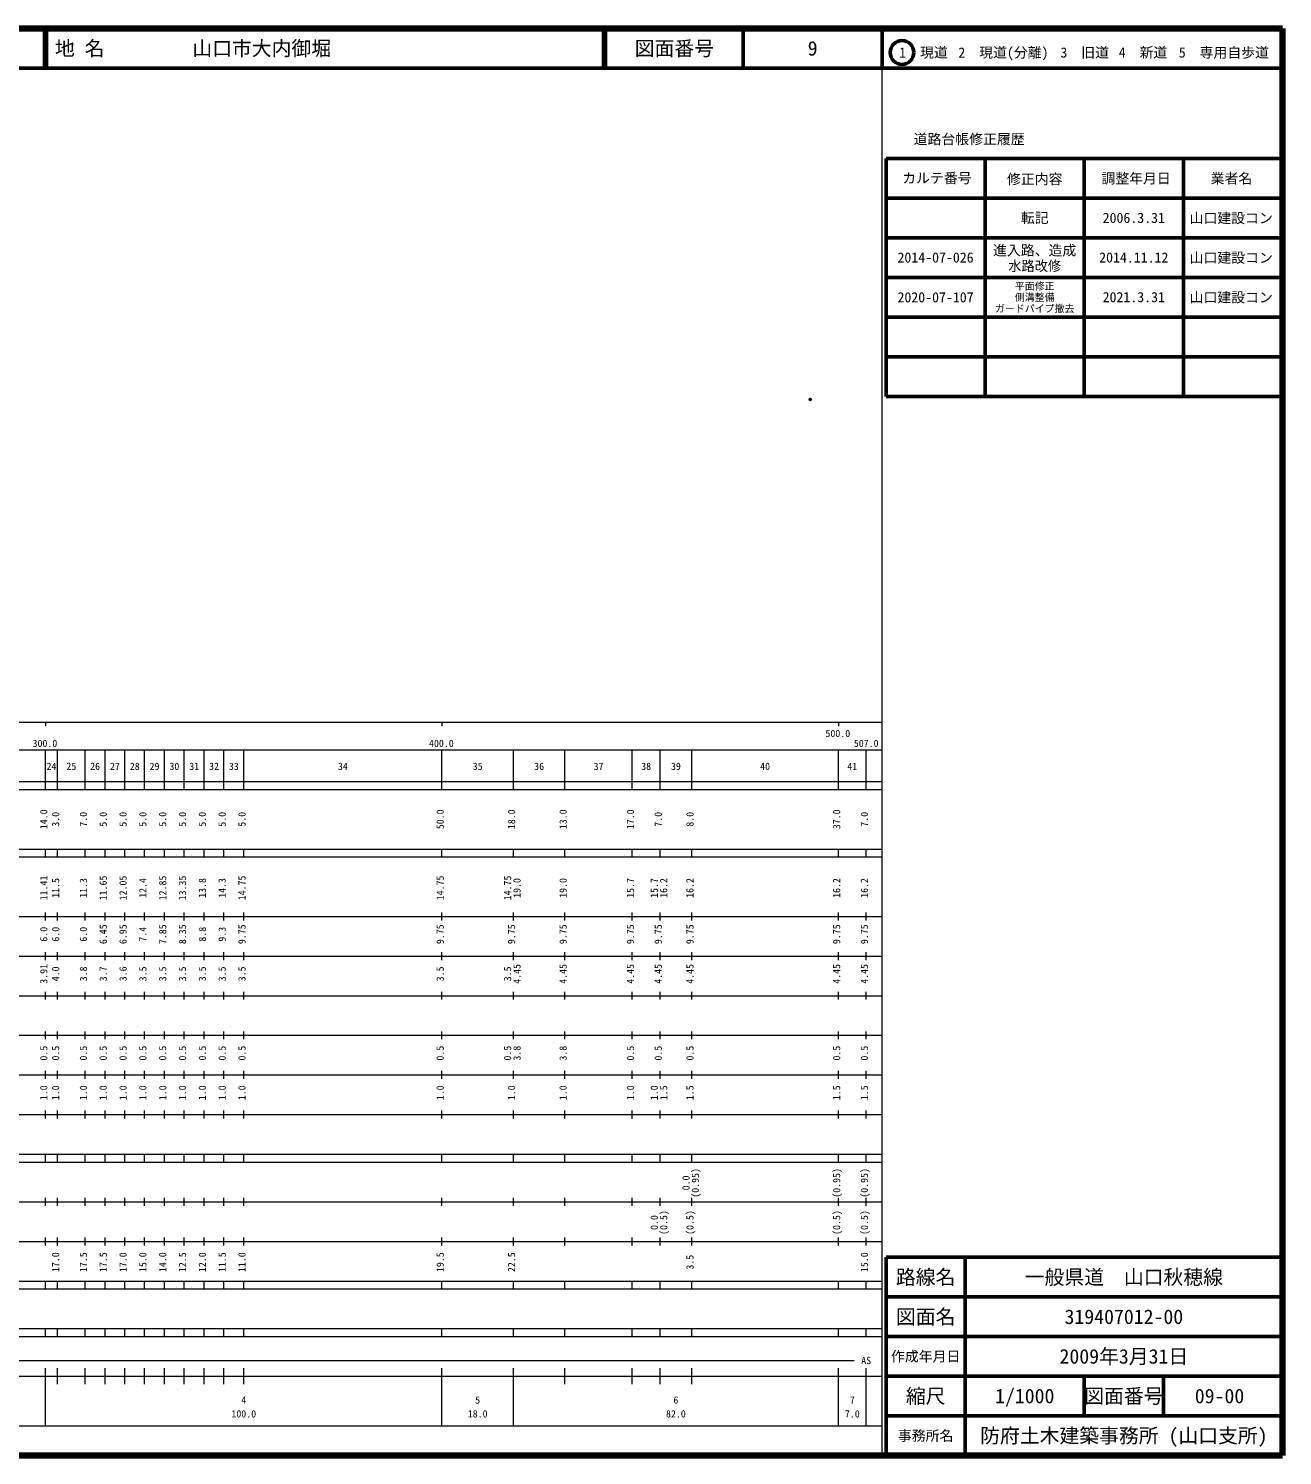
# Model space of a CAD drawing. Units: millimetres on the paper. Extents: x 40 to 680, y 20 to 380.
# Drawn here: x 363.7 to 680, y 20 to 380 of the extents above; entities that cross this region are included whole.
import ezdxf
from ezdxf.enums import TextEntityAlignment as Align

# ---------------------------------------------------------------- set-up
doc = ezdxf.new("R2010")
doc.units = ezdxf.units.MM
doc.header["$PDMODE"] = 32
doc.header["$PDSIZE"] = 0.5
doc.layers.add('M-OTRS', color=6, linetype='Continuous')
doc.layers.add('M-TTL-TXT', color=7, linetype='Continuous')
for name, color, linetype, lineweight in [('M-TTL', 2, 'Continuous', 140), ('M-TTL-BAND', 7, 'Continuous', 13), ('M-TTL-FRAM', 2, 'Continuous', 50), ('M-TTL-LINE', 7, 'Continuous', 50)]:
    doc.layers.add(name, color=color, linetype=linetype, lineweight=lineweight)
doc.styles.add('ＭＳ ゴシック', font='')
doc.styles.get('ＭＳ ゴシック').set_extended_font_data('MS Gothic')

msp = doc.modelspace()

# ---------------------------------------------------------------- linework, layer by layer
at = {"layer": 'M-OTRS'}
msp.add_point((560.905, 286.438), dxfattribs=at)
at = {"layer": 'M-TTL'}
for p, q in [((680, 380), (40, 380)), ((680, 20), (680, 380)), ((40, 20), (680, 20))]:
    msp.add_line(p, q, dxfattribs=at)
at = {"layer": 'M-TTL-BAND'}
for p, q in [((579, 20), (579, 370)), ((40, 205), (579, 205)), ((368, 205), (368, 204)), ((468, 205), (468, 204)), ((568, 205), (568, 204)), ((68, 198), (579, 198)), ((368, 188), (368, 198)), ((371, 188), (371, 198)), ((378, 188), (378, 198)), ((383, 188), (383, 198)), ((388, 188), (388, 198)), ((393, 188), (393, 198)), ((398, 188), (398, 198)), ((403, 188), (403, 198)), ((408, 188), (408, 198)), ((413, 188), (413, 198)), ((418, 188), (418, 198)), ((468, 188), (468, 198)), ((486, 188), (486, 198)), ((499, 188), (499, 198)), ((516, 188), (516, 198)), ((523, 188), (523, 198)), ((531, 188), (531, 198)), ((568, 188), (568, 198)), ((575, 188), (575, 198)), ((40, 190), (579, 190)), ((40, 188), (579, 188)), ((40, 173), (579, 173)), ((368, 171), (368, 173)), ((371, 171), (371, 173)), ((378, 171), (378, 173)), ((383, 171), (383, 173)), ((388, 171), (388, 173)), ((393, 171), (393, 173)), ((398, 171), (398, 173)), ((403, 171), (403, 173)), ((408, 171), (408, 173)), ((413, 171), (413, 173)), ((418, 171), (418, 173)), ((468, 171), (468, 173)), ((486, 171), (486, 173)), ((499, 171), (499, 173)), ((516, 171), (516, 173)), ((523, 171), (523, 173)), ((531, 171), (531, 173)), ((568, 171), (568, 173)), ((575, 171), (575, 173)), ((40, 171), (579, 171)), ((40, 156), (579, 156)), ((368, 155), (368, 157)), ((371, 155), (371, 157)), ((378, 155), (378, 157)), ((383, 155), (383, 157)), ((388, 155), (388, 157)), ((393, 155), (393, 157)), ((398, 155), (398, 157)), ((403, 155), (403, 157)), ((408, 155), (408, 157)), ((413, 155), (413, 157)), ((418, 155), (418, 157)), ((468, 155), (468, 157)), ((486, 155), (486, 157)), ((499, 155), (499, 157)), ((516, 155), (516, 157)), ((523, 155), (523, 157)), ((531, 155), (531, 157)), ((568, 155), (568, 157)), ((575, 155), (575, 157)), ((46, 146), (579, 146)), ((368, 145), (368, 147)), ((371, 145), (371, 147)), ((378, 145), (378, 147)), ((383, 145), (383, 147)), ((388, 145), (388, 147)), ((393, 145), (393, 147)), ((398, 145), (398, 147)), ((403, 145), (403, 147)), ((408, 145), (408, 147)), ((413, 145), (413, 147)), ((418, 145), (418, 147)), ((468, 145), (468, 147)), ((486, 145), (486, 147)), ((499, 145), (499, 147)), ((516, 145), (516, 147)), ((523, 145), (523, 147)), ((531, 145), (531, 147)), ((568, 145), (568, 147)), ((575, 145), (575, 147)), ((368, 135), (368, 137)), ((371, 135), (371, 137)), ((378, 135), (378, 137)), ((383, 135), (383, 137)), ((388, 135), (388, 137)), ((393, 135), (393, 137)), ((398, 135), (398, 137)), ((403, 135), (403, 137)), ((408, 135), (408, 137)), ((413, 135), (413, 137)), ((418, 135), (418, 137)), ((468, 135), (468, 137)), ((486, 135), (486, 137)), ((499, 135), (499, 137)), ((516, 135), (516, 137)), ((523, 135), (523, 137)), ((531, 135), (531, 137)), ((568, 135), (568, 137)), ((575, 135), (575, 137)), ((52, 136), (579, 136)), ((46, 126), (579, 126)), ((368, 125), (368, 127)), ((371, 125), (371, 127)), ((378, 125), (378, 127)), ((383, 125), (383, 127)), ((388, 125), (388, 127)), ((393, 125), (393, 127)), ((398, 125), (398, 127)), ((403, 125), (403, 127)), ((408, 125), (408, 127)), ((413, 125), (413, 127)), ((418, 125), (418, 127)), ((468, 125), (468, 127)), ((486, 125), (486, 127)), ((499, 125), (499, 127)), ((516, 125), (516, 127)), ((523, 125), (523, 127)), ((531, 125), (531, 127)), ((568, 125), (568, 127)), ((575, 125), (575, 127)), ((52, 116), (579, 116)), ((368, 115), (368, 117)), ((371, 115), (371, 117)), ((378, 115), (378, 117)), ((383, 115), (383, 117)), ((388, 115), (388, 117)), ((393, 115), (393, 117)), ((398, 115), (398, 117)), ((403, 115), (403, 117)), ((408, 115), (408, 117)), ((413, 115), (413, 117)), ((418, 115), (418, 117)), ((468, 115), (468, 117)), ((486, 115), (486, 117)), ((499, 115), (499, 117)), ((516, 115), (516, 117)), ((523, 115), (523, 117)), ((531, 115), (531, 117)), ((568, 115), (568, 117)), ((575, 115), (575, 117)), ((46, 106), (579, 106)), ((368, 105), (368, 107)), ((371, 105), (371, 107)), ((378, 105), (378, 107)), ((383, 105), (383, 107)), ((388, 105), (388, 107)), ((393, 105), (393, 107)), ((398, 105), (398, 107)), ((403, 105), (403, 107)), ((408, 105), (408, 107)), ((413, 105), (413, 107)), ((418, 105), (418, 107)), ((468, 105), (468, 107)), ((486, 105), (486, 107)), ((499, 105), (499, 107)), ((516, 105), (516, 107)), ((523, 105), (523, 107)), ((531, 105), (531, 107)), ((568, 105), (568, 107)), ((575, 105), (575, 107)), ((40, 96), (579, 96)), ((40, 94), (579, 94)), ((368, 94), (368, 96)), ((371, 94), (371, 96)), ((378, 94), (378, 96)), ((383, 94), (383, 96)), ((388, 94), (388, 96)), ((393, 94), (393, 96)), ((398, 94), (398, 96)), ((403, 94), (403, 96)), ((408, 94), (408, 96)), ((413, 94), (413, 96)), ((418, 94), (418, 96)), ((468, 94), (468, 96)), ((486, 94), (486, 96)), ((499, 94), (499, 96)), ((516, 94), (516, 96)), ((523, 94), (523, 96)), ((531, 94), (531, 96)), ((568, 94), (568, 96)), ((575, 94), (575, 96)), ((49, 84), (579, 84)), ((368, 83), (368, 85)), ((371, 83), (371, 85)), ((378, 83), (378, 85)), ((383, 83), (383, 85)), ((388, 83), (388, 85)), ((393, 83), (393, 85)), ((398, 83), (398, 85)), ((403, 83), (403, 85)), ((408, 83), (408, 85)), ((413, 83), (413, 85)), ((418, 83), (418, 85)), ((468, 83), (468, 85)), ((486, 83), (486, 85)), ((499, 83), (499, 85)), ((516, 83), (516, 85)), ((523, 83), (523, 85)), ((531, 83), (531, 85)), ((568, 83), (568, 85)), ((575, 83), (575, 85)), ((40, 74), (579, 74)), ((368, 73), (368, 75)), ((371, 73), (371, 75)), ((378, 73), (378, 75)), ((383, 73), (383, 75)), ((388, 73), (388, 75)), ((393, 73), (393, 75)), ((398, 73), (398, 75)), ((403, 73), (403, 75)), ((408, 73), (408, 75)), ((413, 73), (413, 75)), ((418, 73), (418, 75)), ((468, 73), (468, 75)), ((486, 73), (486, 75)), ((499, 73), (499, 75)), ((516, 73), (516, 75)), ((523, 73), (523, 75)), ((531, 73), (531, 75)), ((568, 73), (568, 75)), ((575, 73), (575, 75)), ((40, 64), (579, 64)), ((40, 62), (579, 62)), ((368, 62), (368, 64)), ((371, 62), (371, 64)), ((378, 62), (378, 64)), ((383, 62), (383, 64)), ((388, 62), (388, 64)), ((393, 62), (393, 64)), ((398, 62), (398, 64)), ((403, 62), (403, 64)), ((408, 62), (408, 64)), ((413, 62), (413, 64)), ((418, 62), (418, 64)), ((468, 62), (468, 64)), ((486, 62), (486, 64)), ((499, 62), (499, 64)), ((516, 62), (516, 64)), ((523, 62), (523, 64)), ((531, 62), (531, 64)), ((568, 62), (568, 64)), ((575, 62), (575, 64)), ((40, 52), (579, 52)), ((368, 50), (368, 52)), ((371, 50), (371, 52)), ((378, 50), (378, 52)), ((383, 50), (383, 52)), ((388, 50), (388, 52)), ((393, 50), (393, 52)), ((398, 50), (398, 52)), ((403, 50), (403, 52)), ((408, 50), (408, 52)), ((413, 50), (413, 52)), ((418, 50), (418, 52)), ((468, 50), (468, 52)), ((486, 50), (486, 52)), ((499, 50), (499, 52)), ((516, 50), (516, 52)), ((523, 50), (523, 52)), ((531, 50), (531, 52)), ((568, 50), (568, 52)), ((575, 50), (575, 52)), ((40, 50), (579, 50)), ((71, 44), (572, 44)), ((40, 40), (579, 40)), ((368, 27.5), (368, 42)), ((371, 38), (371, 42)), ((378, 38), (378, 42)), ((383, 38), (383, 42)), ((388, 38), (388, 42)), ((393, 38), (393, 42)), ((398, 38), (398, 42)), ((403, 38), (403, 42)), ((408, 38), (408, 42)), ((413, 38), (413, 42)), ((418, 38), (418, 42)), ((468, 27.5), (468, 42)), ((486, 27.5), (486, 42)), ((499, 38), (499, 42)), ((516, 38), (516, 42)), ((523, 38), (523, 42)), ((531, 38), (531, 42)), ((568, 27.5), (568, 42)), ((575, 27.5), (575, 42)), ((68, 27.5), (579, 27.5))]:
    msp.add_line(p, q, dxfattribs=at)
at = {"layer": 'M-TTL-FRAM'}
for p, q in [((580, 347.197), (580, 287.197)), ((580, 347.197), (680, 347.197)), ((580, 287.197), (680, 287.197)), ((680, 70), (580, 70)), ((580, 70), (580, 20))]:
    msp.add_line(p, q, dxfattribs=at)
at = {"layer": 'M-TTL-LINE'}
for p, q in [((367.75, 380), (367.75, 370)), ((368.25, 380), (368.25, 370)), ((508.747, 380), (508.747, 370)), ((509.247, 380), (509.247, 370)), ((543.997, 380), (543.997, 370)), ((579, 380), (579, 370)), ((40, 370), (680, 370)), ((605, 347.197), (605, 287.197)), ((630, 347.197), (630, 287.197)), ((655, 347.197), (655, 287.197)), ((580, 337.197), (680, 337.197)), ((580, 327.197), (680, 327.197)), ((580, 317.197), (680, 317.197)), ((580, 307.197), (680, 307.197)), ((580, 297.197), (680, 297.197)), ((600, 70), (600, 20)), ((680, 60), (580, 60)), ((680, 50), (580, 50)), ((680, 40), (580, 40)), ((630, 40), (630, 30)), ((650, 40), (650, 30)), ((680, 30), (580, 30))]:
    msp.add_line(p, q, dxfattribs=at)
msp.add_circle((584.031, 373.958), 3, dxfattribs=at)

# ---------------------------------------------------------------- texts
at = {"layer": 'M-TTL-BAND', "style": 'ＭＳ ゴシック'}
for s, p in [('500.0', (567.844, 200.695)), ('300.0', (367.844, 198.195)), ('400.0', (467.844, 198.195)), ('507.0', (575, 198.195)), ('24', (369.5, 192.405)), ('25', (374.5, 192.405)), ('26', (380.5, 192.405)), ('27', (385.5, 192.405)), ('28', (390.5, 192.405)), ('29', (395.5, 192.405)), ('30', (400.5, 192.405)), ('31', (405.5, 192.405)), ('32', (410.5, 192.405)), ('33', (415.5, 192.405)), ('34', (443, 192.405)), ('35', (477, 192.405)), ('36', (492.5, 192.405)), ('37', (507.5, 192.405)), ('38', (519.5, 192.405)), ('39', (527, 192.405)), ('40', (549.5, 192.405)), ('41', (571.5, 192.405)), ('AS', (575, 42.5)), ('4', (418, 32.523)), ('5', (477, 32.523)), ('6', (527, 32.523)), ('7', (571.5, 32.523)), ('100.0', (418, 29.033)), ('18.0', (477, 29.033)), ('82.0', (527, 29.033)), ('7.0', (571.5, 29.033))]:
    msp.add_text(s, height=1.833, dxfattribs=at).set_placement(p, align=Align.BOTTOM_CENTER)
for s, p in [('14.0', (369, 180.5)), ('3.0', (372, 180.5)), ('7.0', (379, 180.5)), ('5.0', (384, 180.5)), ('5.0', (389, 180.5)), ('5.0', (394, 180.5)), ('5.0', (399, 180.5)), ('5.0', (404, 180.5)), ('5.0', (409, 180.5)), ('5.0', (414, 180.5)), ('5.0', (419, 180.5)), ('50.0', (469, 180.5)), ('18.0', (487, 180.5)), ('13.0', (500, 180.5)), ('17.0', (517, 180.5)), ('7.0', (524, 180.5)), ('8.0', (532, 180.5)), ('37.0', (569, 180.5)), ('7.0', (576, 180.5)), ('11.41', (369, 163.174)), ('11.65', (384, 163.174)), ('12.05', (389, 163.174)), ('12.85', (399, 163.174)), ('13.35', (404, 163.174)), ('14.75', (419, 163.174)), ('14.75', (469, 163.174)), ('14.75', (486, 163.174)), ('11.5', (372, 163.174)), ('11.3', (379, 163.174)), ('12.4', (394, 163.174)), ('13.8', (409, 163.174)), ('14.3', (414, 163.174)), ('19.0', (488.37, 163.174)), ('19.0', (500, 163.174)), ('15.7', (517, 163.174)), ('15.7', (523, 163.174)), ('16.2', (525.37, 163.174)), ('16.2', (532, 163.174)), ('16.2', (569, 163.174)), ('16.2', (576, 163.174)), ('6.0', (369, 151.5)), ('6.0', (372, 151.5)), ('6.0', (379, 151.5)), ('6.45', (384, 151.5)), ('6.95', (389, 151.5)), ('7.4', (394, 151.5)), ('7.85', (399, 151.5)), ('8.35', (404, 151.5)), ('8.8', (409, 151.5)), ('9.3', (414, 151.5)), ('9.75', (419, 151.5)), ('9.75', (469, 151.5)), ('9.75', (487, 151.5)), ('9.75', (500, 151.5)), ('9.75', (517, 151.5)), ('9.75', (524, 151.5)), ('9.75', (532, 151.5)), ('9.75', (569, 151.5)), ('9.75', (576, 151.5)), ('3.91', (369, 141.5)), ('4.0', (372, 141.5)), ('3.8', (379, 141.5)), ('3.7', (384, 141.5)), ('3.6', (389, 141.5)), ('3.5', (394, 141.5)), ('3.5', (399, 141.5)), ('3.5', (404, 141.5)), ('3.5', (409, 141.5)), ('3.5', (414, 141.5)), ('3.5', (419, 141.5)), ('3.5', (469, 141.5)), ('3.5', (486, 141.5)), ('4.45', (488.37, 141.5)), ('4.45', (500, 141.5)), ('4.45', (517, 141.5)), ('4.45', (524, 141.5)), ('4.45', (532, 141.5)), ('4.45', (569, 141.5)), ('4.45', (576, 141.5)), ('0.5', (369, 121.5)), ('0.5', (372, 121.5)), ('0.5', (379, 121.5)), ('0.5', (384, 121.5)), ('0.5', (389, 121.5)), ('0.5', (394, 121.5)), ('0.5', (399, 121.5)), ('0.5', (404, 121.5)), ('0.5', (409, 121.5)), ('0.5', (414, 121.5)), ('0.5', (419, 121.5)), ('0.5', (469, 121.5)), ('0.5', (486, 121.5)), ('3.8', (488.37, 121.5)), ('3.8', (500, 121.5)), ('0.5', (517, 121.5)), ('0.5', (524, 121.5)), ('0.5', (532, 121.5)), ('0.5', (569, 121.5)), ('0.5', (576, 121.5)), ('1.0', (369, 111.5)), ('1.0', (372, 111.5)), ('1.0', (379, 111.5)), ('1.0', (384, 111.5)), ('1.0', (389, 111.5)), ('1.0', (394, 111.5)), ('1.0', (399, 111.5)), ('1.0', (404, 111.5)), ('1.0', (409, 111.5)), ('1.0', (414, 111.5)), ('1.0', (419, 111.5)), ('1.0', (469, 111.5)), ('1.0', (487, 111.5)), ('1.0', (500, 111.5)), ('1.0', (517, 111.5)), ('1.0', (523, 111.5)), ('1.5', (525.37, 111.5)), ('1.5', (532, 111.5)), ('1.5', (569, 111.5)), ('1.5', (576, 111.5)), ('0.0', (531, 88.764)), ('(0.95)', (533.37, 88.764)), ('(0.95)', (569, 88.764)), ('(0.95)', (576, 88.764)), ('0.0', (523, 78.764)), ('(0.5)', (525.37, 78.764)), ('(0.5)', (532, 78.764)), ('(0.5)', (569, 78.764)), ('(0.5)', (576, 78.764)), ('17.0', (372, 68.764)), ('17.5', (379, 68.764)), ('17.5', (384, 68.764)), ('17.0', (389, 68.764)), ('15.0', (394, 68.764)), ('14.0', (399, 68.764)), ('12.5', (404, 68.764)), ('12.0', (409, 68.764)), ('11.5', (414, 68.764)), ('11.0', (419, 68.764)), ('19.5', (469, 68.764)), ('22.5', (487, 68.764)), ('3.5', (532, 68.764)), ('15.0', (576, 68.764))]:
    msp.add_text(s, height=1.833, rotation=90, dxfattribs=at).set_placement(p, align=Align.BOTTOM_CENTER)
at = {"layer": 'M-TTL-TXT', "style": 'ＭＳ ゴシック'}
for s, p in [('地 名', (370.38, 375)), ('山口市大内御堀', (405.024, 375))]:
    msp.add_text(s, height=3.666, dxfattribs=at).set_placement(p, align=Align.MIDDLE_LEFT)
for s, height, p in [('図面番号', 3.666, (526.622, 375)), ('9', 3.666, (561.497, 375)), ('1\u3000現道', 2.566, (589.448, 373.958)), ('2\u3000現道(分離)', 2.566, (609.619, 373.958)), ('3\u3000旧道', 2.566, (630.121, 373.958)), ('4\u3000新道', 2.566, (644.824, 373.958)), ('5\u3000専用自歩道', 2.566, (665.228, 373.958)), ('道路台帳修正履歴', 2.566, (600.968, 352.113)), ('カルテ番号', 2.566, (592.839, 342.277)), ('修正内容', 2.566, (617.509, 342.023)), ('調整年月日', 2.566, (643.089, 342.197)), ('業者名', 2.566, (667.134, 342.197)), ('転記', 2.566, (617.5, 332.245)), ('2006.3.31', 2.566, (642.5, 332.245)), ('山口建設コン', 2.566, (667.077, 332.189)), ('進入路、造成', 2.566, (617.5, 324.041)), ('2014-07-026', 2.566, (592.5, 322.245)), ('2014.11.12', 2.566, (642.5, 322.245)), ('山口建設コン', 2.566, (667.077, 322.189)), ('2020-07-107', 2.566, (592.5, 312.197)), ('側溝整備', 1.833, (617.5, 312.197)), ('平面修正', 1.833, (617.5, 315.016)), ('2021.3.31', 2.566, (642.5, 312.245)), ('山口建設コン', 2.566, (667.077, 312.189)), ('ガードパイプ撤去', 1.833, (617.5, 309.349)), ('路線名', 3.666, (590, 65)), ('路線名', 3.666, (590, 65)), ('一般県道\u3000山口秋穂線', 3.666, (640, 65)), ('図面名', 3.666, (590, 55)), ('図面名', 3.666, (590, 55)), ('319407012-00', 3.666, (640, 55)), ('2009年3月31日', 3.666, (640, 45)), ('作成年月日', 2.566, (590, 45)), ('作成年月日', 2.566, (590, 45)), ('縮尺', 3.666, (590, 35)), ('縮尺', 3.666, (590, 35)), ('1/1000', 3.666, (615, 35)), ('図面番号', 3.666, (640, 35)), ('図面番号', 3.666, (640, 35)), ('09-00', 3.666, (664.125, 35)), ('事務所名', 2.566, (590, 25)), ('事務所名', 2.566, (590, 25)), ('防府土木建築事務所 (山口支所)', 3.666, (640, 25))]:
    msp.add_text(s, height=height, dxfattribs=at).set_placement(p, align=Align.MIDDLE_CENTER)
at = {"layer": 'M-TTL-TXT', "style": 'ＭＳ ゴシック', "width": 0.95}
msp.add_text('水路改修', height=2.566, dxfattribs=at).set_placement((617.5, 320.118), align=Align.MIDDLE_CENTER)

doc.saveas('drawing.dxf')
